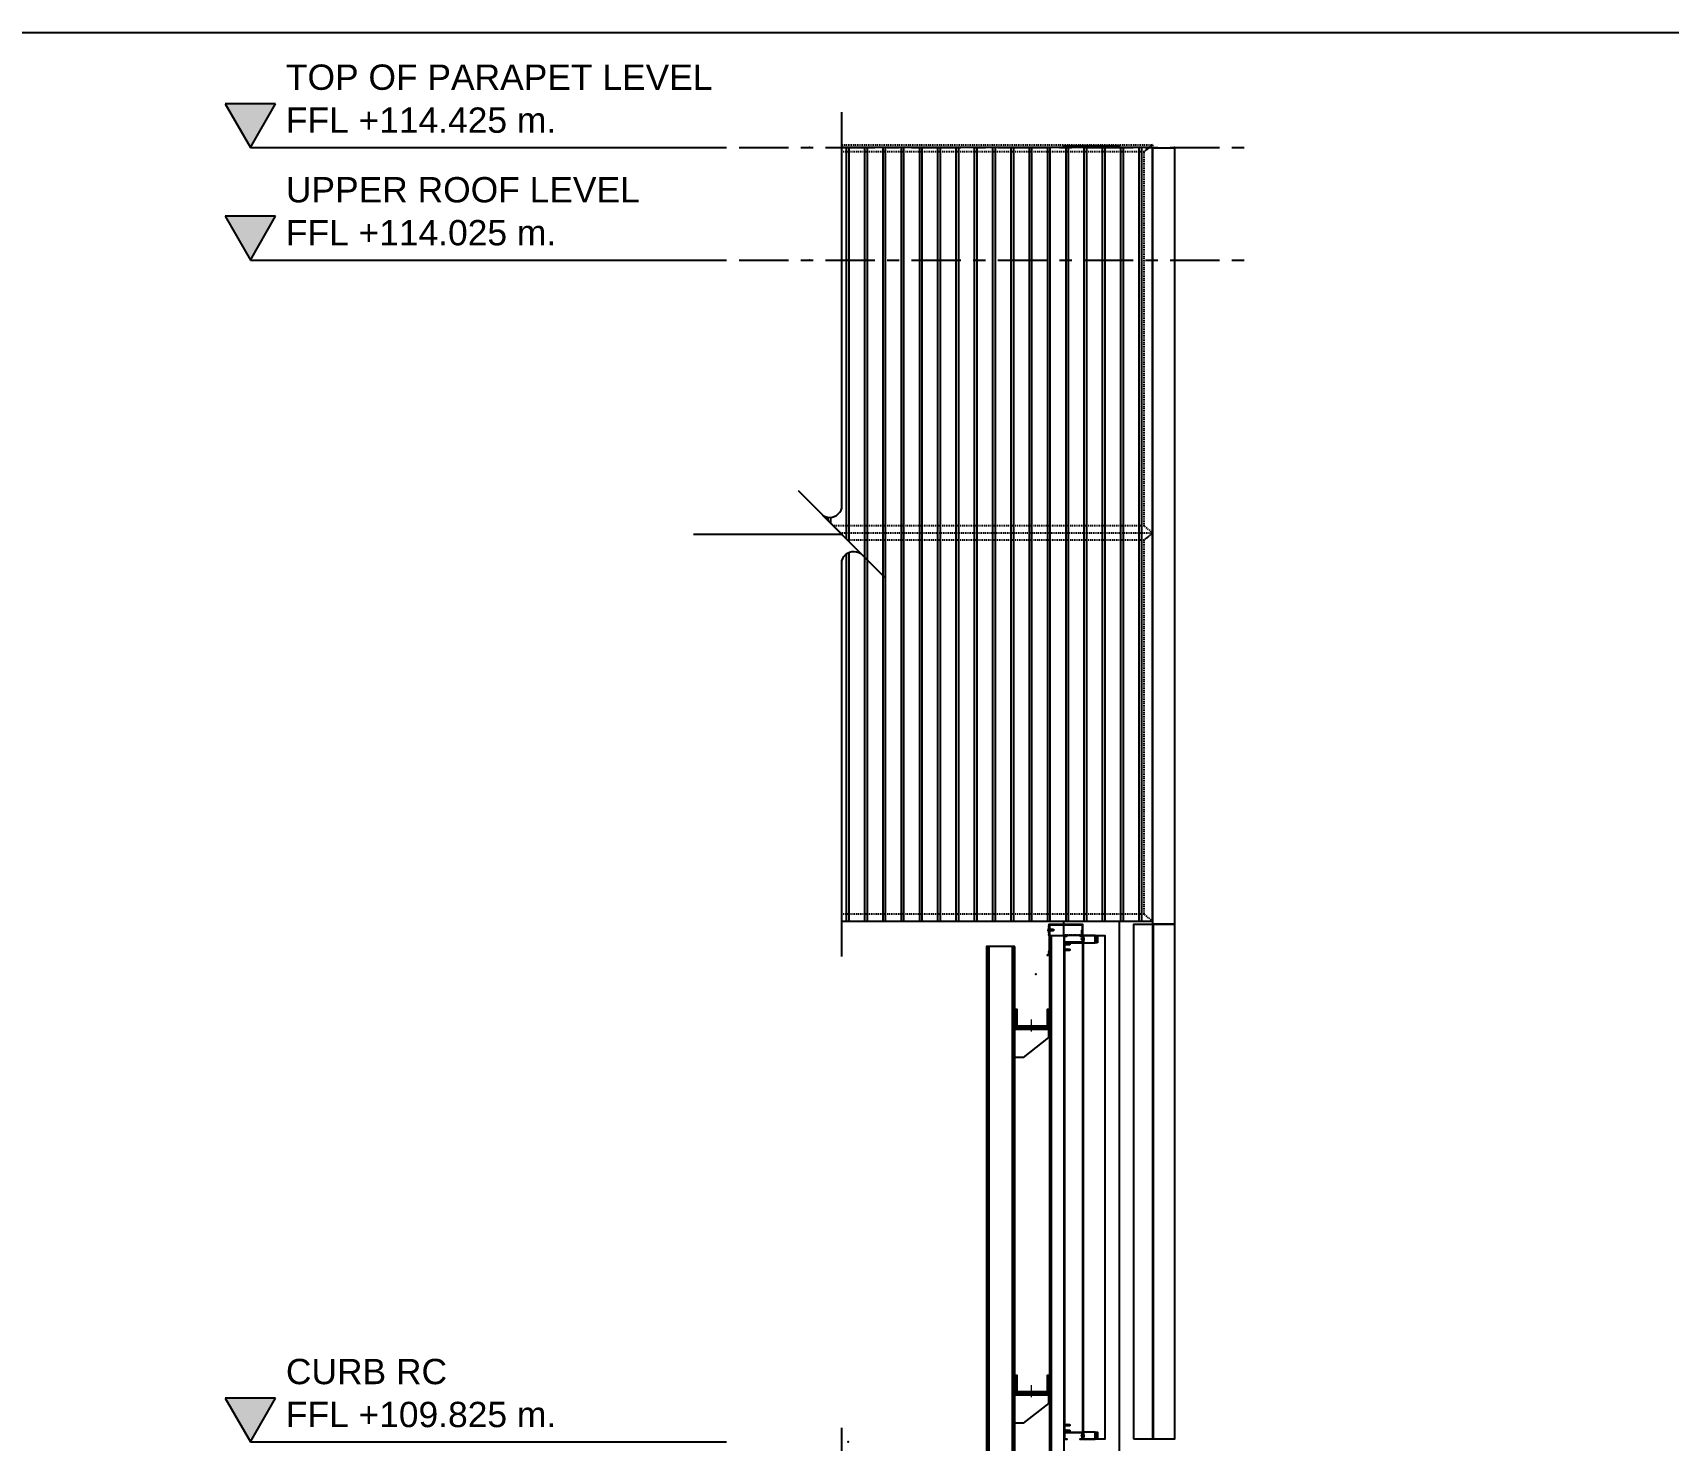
# Model space of a CAD drawing. Header units: millimetres. Extents: x -1379 to 1385823, y -4884429 to 548763.
# Drawn here: x 745863 to 751676, y -2335145 to -2330142 of the extents above; entities that cross this region are included whole.
import ezdxf
from ezdxf.xclip import XClip

# ---------------------------------------------------------------- set-up
doc = ezdxf.new("R2010")
doc.units = ezdxf.units.MM
doc.header["$XCLIPFRAME"] = 0
doc.set_wipeout_variables(frame=1)
for name, pattern in [('CENTER', [50.8, 31.75, -6.35, 6.35, -6.35]), ('TA_GL_000.70000', [1.925, 0.7, -0.175, 0.175, -0.175, 0.7]), ('TA_HL_001.00000', [6.5, 3.55, -2.95]), ('XKITLINE00', [0])]:
    doc.linetypes.add(name, pattern=pattern)
for name, color, linetype in [('000 - 0_SYM_DWG_BREAKER_DEF_SUB', 7, 'Continuous'), ('000 - 0_SYM_DWG_BREAKER_MAIN_COLOR_1', 7, 'Continuous'), ('000 - 0_SYM_DWG_BREAKER_WIPEOUT_', 7, 'Continuous'), ('000 - 0_SYM_DWG_GRIDLINE_MAIN_COLOR_251', 7, 'Continuous'), ('000 - 0_SYM_DWG_LEVEL_MAIN_COLOR_2', 7, 'Continuous'), ('000 - 0_SYM_DWG_LEVEL_TEXT', 7, 'Continuous'), ('000 - EXISTING_BUILDING_MAIN_COLOR_251', 7, 'Continuous'), ('000 - EXISTING_COLUMN_MAIN_COLOR_1', 7, 'Continuous'), ('000 - GRID', 7, 'CENTER'), ('000 - L I N E 0.1', 7, 'Continuous'), ('000 - STRUCTURE_STEEL_ACCESORIES_MAIN_COLOR_1', 7, 'Continuous'), ('000 - STRUCTURE_STEEL_FASTERN_MAIN_COLOR_2', 7, 'Continuous'), ('000 - STRUCTURE_STEEL_FRAMING_CUT_COLOR_4', 7, 'Continuous'), ('000 - STRUCTURE_STEEL_FRAMING_HATCH_', 7, 'Continuous'), ('000 - STRUCTURE_STEEL_FRAMING_MAIN_COLOR_1', 7, 'Continuous'), ('000 - STRUCTURE_STEEL_FRAMING_MAIN_COLOR_2', 7, 'Continuous'), ('000 - STRUCTURE_STEEL_FRAMING_SUB_COLOR_2', 7, 'Continuous'), ('000 - STRUCTURE_STEEL_FRAMING_WIPEOUT_', 7, 'Continuous'), ('010 - ASPG_ACCESSORIES_MAIN_COLOR_1', 7, 'Continuous'), ('010 - ASPG_ACCESSORIES_MAIN_COLOR_2', 7, 'Continuous'), ('010 - ASPG_ACCESSORIES_SUB_COLOR_3', 7, 'Continuous'), ('010 - ASPG_EXTR_MAIN_COLOR_2', 7, 'Continuous'), ('010 - ASPG_EXTR_MAIN_COLOR_251', 7, 'Continuous'), ('010 - ASPG_EXTR_WIPEOUT_', 7, 'Continuous'), ('010 - ASPG_FASTERN_MAIN_COLOR_1', 7, 'Continuous'), ('010 - ASPG_FASTERN_SUB_COLOR_2', 7, 'Continuous'), ('010 - ASPG_FASTERN_WIPEOUT_', 7, 'Continuous'), ('010 - ASPG_FLASHING_CUT_COLOR_3', 7, 'Continuous'), ('010 - ASPG_FLASHING_CUT_COLOR_4', 7, 'Continuous'), ('010 - ASPG_FLASHING_CUT_COLOR_5', 7, 'Continuous'), ('010 - ASPG_FLASHING_HATCH_', 7, 'Continuous'), ('010 - ASPG_FRAMING_CUT_COLOR_4', 7, 'Continuous'), ('010 - ASPG_FRAMING_HATCH_', 7, 'Continuous'), ('010 - ASPG_FRAMING_MAIN_COLOR_1', 7, 'Continuous'), ('010 - ASPG_FRAMING_SUB_COLOR_2', 7, 'Continuous'), ('010 - ASPG_FRAMING_SUB_COLOR_251', 7, 'Continuous'), ('010 - ASPG_FRAMING_WIPEOUT_', 7, 'Continuous'), ('Center Line', 7, 'CENTER'), ('HATCH', 7, 'Continuous')]:
    doc.layers.add(name, color=color, linetype=linetype)
doc.layers.add('000 - STRUCTURE_STEEL_FRAMING_DEF_SUB', color=7, linetype='Continuous', plot=False)
doc.layers.add('010 - ASPG_ACCESSORIES_DEF_SUB', color=7, linetype='Continuous', plot=False)
doc.layers.add('Part', color=7, linetype='Continuous', lineweight=0)
doc.layers.add('SCREW', color=7, linetype='Continuous', lineweight=5)
doc.styles.add('Arial_1', font='arial.ttf', dxfattribs={"height": 125})
doc.styles.add('Cetury Gothic', font='swissl.ttf')
doc.styles.add('TA', font='', dxfattribs={"height": 4.5})
doc.styles.get('TA').set_extended_font_data('Cordia New')
pattern_1 = [(45, (2715.48714, 3084.9077), (-0.265165043, 0.265165043), []), (45, (2715.6639, 3084.9077), (-0.265165043, 0.265165043), [])]

# ---------------------------------------------------------------- blocks, each defined once
blk = doc.blocks.new('C-1-IV01-AR-2553-01-B_20260707-194854_SEC_2553')
at = {"layer": '000 - EXISTING_BUILDING_MAIN_COLOR_251', "color": 7}
blk.add_line((16320, 111625), (16320, 111625), dxfattribs=at)
blk = doc.blocks.new('*U2492')
at = {"layer": '000 - EXISTING_COLUMN_MAIN_COLOR_1', "color": 7}
blk.add_lwpolyline([(-100, 0), (100, 0), (100, 4900), (-100, 4900)], close=True, dxfattribs=at)
blk = doc.blocks.new('*U2490')
at = {"color": 7}
blk.add_wipeout([(50, 0), (1397.3, 0), (1397.3, 2750), (50, 2750)], dxfattribs=at).dxf.layer = '010 - ASPG_EXTR_WIPEOUT_'
at = {"layer": '010 - ASPG_EXTR_MAIN_COLOR_251', "color": 7}
for points in [[(50, 0), (1397.3, 0), (1397.3, 2750), (50, 2750)], [(113.3, 0), (123.5, 0), (123.5, 2750), (113.3, 2750)], [(178.3, 0), (188.5, 0), (188.5, 2750), (178.3, 2750)], [(243.3, 0), (253.5, 0), (253.5, 2750), (243.3, 2750)], [(308.3, 0), (318.5, 0), (318.5, 2750), (308.3, 2750)], [(373.3, 0), (383.5, 0), (383.5, 2750), (373.3, 2750)], [(438.3, 0), (448.5, 0), (448.5, 2750), (438.3, 2750)], [(503.3, 0), (513.5, 0), (513.5, 2750), (503.3, 2750)], [(568.3, 0), (578.5, 0), (578.5, 2750), (568.3, 2750)], [(633.3, 0), (643.5, 0), (643.5, 2750), (633.3, 2750)], [(698.3, 0), (708.5, 0), (708.5, 2750), (698.3, 2750)], [(763.3, 0), (773.5, 0), (773.5, 2750), (763.3, 2750)], [(828.3, 0), (838.5, 0), (838.5, 2750), (828.3, 2750)], [(893.3, 0), (903.5, 0), (903.5, 2750), (893.3, 2750)], [(958.3, 0), (968.5, 0), (968.5, 2750), (958.3, 2750)], [(1023.3, 0), (1033.5, 0), (1033.5, 2750), (1023.3, 2750)], [(1088.3, 0), (1098.5, 0), (1098.5, 2750), (1088.3, 2750)], [(1153.3, 0), (1163.5, 0), (1163.5, 2750), (1153.3, 2750)], [(1218.3, 0), (1228.5, 0), (1228.5, 2750), (1218.3, 2750)], [(1283.3, 0), (1293.5, 0), (1293.5, 2750), (1283.3, 2750)], [(1348.3, 0), (1358.5, 0), (1358.5, 2750), (1348.3, 2750)]]:
    blk.add_lwpolyline(points, close=True, dxfattribs=at)
at = {"color": 7}
blk.add_wipeout([(-50, 0), (50, 0), (50, 2750), (-50, 2750)], dxfattribs=at).dxf.layer = '010 - ASPG_EXTR_WIPEOUT_'
at = {"layer": '010 - ASPG_FRAMING_MAIN_COLOR_1', "color": 7}
for points in [[(-50, 0), (50, 0), (50, 2750), (-50, 2750)], [(-50, 0), (-40, 0), (-40, 2750), (-50, 2750)], [(40, 0), (50, 0), (50, 2750), (40, 2750)]]:
    blk.add_lwpolyline(points, close=True, dxfattribs=at)
blk = doc.blocks.new('*U3387')
at = {"color": 7}
blk.add_wipeout([(-50, 40), (50, 40), (50, 2055), (-50, 2055)], dxfattribs=at)
at = {"layer": '000 - STRUCTURE_STEEL_ACCESORIES_MAIN_COLOR_1', "color": 7, "lineweight": 0}
blk.add_line((30, 90), (-30, 90), dxfattribs=at)
at = {"layer": '000 - STRUCTURE_STEEL_FRAMING_SUB_COLOR_2', "color": 7}
blk.add_lwpolyline([(-42, 2055), (42, 2055), (42, 40), (-42, 40)], close=True, dxfattribs=at)
at = {"color": 7}
blk.add_wipeout([(60, 20), (60, 30), (-60, 30), (-60, 20), (-80, 0), (80, 0)], dxfattribs=at)
at = {"layer": '000 - STRUCTURE_STEEL_ACCESORIES_MAIN_COLOR_1', "color": 7, "lineweight": 0}
for p, q in [((-30, 90), (-30, 30)), ((30, 30), (30, 90)), ((30, 35), (-30, 35))]:
    blk.add_line(p, q, dxfattribs=at)
blk.add_lwpolyline([(-15.2, 71.5), (-12.5, 72), (12.5, 72), (15.2, 71.5), (17.4, 69.9), (19, 67.7), (19.5, 65), (19, 62.3), (17.4, 60.1), (15.2, 58.5), (12.5, 58), (-12.5, 58), (-15.2, 58.5), (-17.4, 60.1), (-19, 62.3), (-19.5, 65), (-19, 67.7), (-17.4, 69.9), (-15.2, 71.5)], close=True, dxfattribs=at)
at = {"layer": '000 - STRUCTURE_STEEL_FASTERN_MAIN_COLOR_2', "color": 7}
blk.add_line((-60, 20), (60, 20), dxfattribs=at)
at = {"layer": '000 - STRUCTURE_STEEL_FASTERN_MAIN_COLOR_2', "color": 7, "lineweight": 0}
blk.add_lwpolyline([(60, 20), (60, 30), (-60, 30), (-60, 20), (-80, 0), (80, 0)], close=True, dxfattribs=at)
at = {"layer": '000 - STRUCTURE_STEEL_FRAMING_MAIN_COLOR_1', "color": 7}
for points in [[(-50, 2055), (-42, 2055), (-42, 40), (-50, 40)], [(42, 2055), (50, 2055), (50, 40), (42, 40)]]:
    blk.add_lwpolyline(points, close=True, dxfattribs=at)
blk = doc.blocks.new('A$C09BF45C0')
at = {"layer": '010 - ASPG_ACCESSORIES_SUB_COLOR_3', "color": 7}
for p, q in [((0, 0.019), (0, 0.0195)), ((0.009, 0.0195), (0, 0.0195)), ((0.009, 0.019), (0, 0.019)), ((0.002, 0.019), (0.0025, 0.0172)), ((0.002, 0.0164), (0.007, 0.0175)), ((0.002, 0.0144), (0.007, 0.0155)), ((0.002, 0.0124), (0.007, 0.0135)), ((0.002, 0.0104), (0.007, 0.0115)), ((0.002, 0.0084), (0.0043, 0.0089)), ((0.002, 0.0064), (0.0033, 0.0067)), ((0.002, 0.0044), (0.0027, 0.0046)), ((0.0025, 0.0169), (0.0025, 0.0172)), ((0.0025, 0.0149), (0.0025, 0.0161)), ((0.0025, 0.0129), (0.0025, 0.0141)), ((0.0025, 0.0109), (0.0025, 0.0121)), ((0.0025, 0.0089), (0.0025, 0.0101)), ((0.0025, 0.0069), (0.0025, 0.0081)), ((0.0025, 0.0049), (0.0025, 0.0061)), ((0.0025, 0.0024), (0.0025, 0.0041)), ((0.0025, 0.0024), (0.0045, 0)), ((0.0039, 0.0207), (0.0039, 0.02)), ((0.0039, 0.02), (0.0051, 0.02)), ((0.0045, 0), (0.0065, 0.0081)), ((0.0045, 0), (0.0065, 0.0024)), ((0.0051, 0.02), (0.0051, 0.0207)), ((0.0057, 0.0092), (0.007, 0.0095)), ((0.0065, 0.0081), (0.0057, 0.0015)), ((0.0064, 0.0074), (0.007, 0.0075)), ((0.0065, 0.0158), (0.0065, 0.017)), ((0.0065, 0.0138), (0.0065, 0.015)), ((0.0065, 0.0118), (0.0065, 0.013)), ((0.0065, 0.0098), (0.0065, 0.011)), ((0.0065, 0.0078), (0.0065, 0.009)), ((0.0065, 0.0024), (0.0065, 0.007)), ((0.0065, 0.0058), (0.0065, 0.007)), ((0.0065, 0.0038), (0.0065, 0.005)), ((0.0066, 0.0177), (0.007, 0.019)), ((0.009, 0.019), (0.009, 0.0195))]:
    blk.add_line(p, q, dxfattribs=at)
for points in [[(0.0025, 0.0169), (0.0065, 0.0178, 0.222712), (0.007, 0.0175, -0.168799), (0.0065, 0.017), (0.0025, 0.0161, -0.16927), (0.002, 0.0164, 0.183704)], [(0.0025, 0.0149), (0.0065, 0.0158, 0.222712), (0.007, 0.0155, -0.168799), (0.0065, 0.015), (0.0025, 0.0141, -0.16927), (0.002, 0.0144, 0.183704)], [(0.0025, 0.0129), (0.0065, 0.0138, 0.222712), (0.007, 0.0135, -0.168799), (0.0065, 0.013), (0.0025, 0.0121, -0.16927), (0.002, 0.0124, 0.183704)], [(0.0025, 0.0109), (0.0065, 0.0118, 0.222712), (0.007, 0.0115, -0.168799), (0.0065, 0.011), (0.0025, 0.0101, -0.16927), (0.002, 0.0104, 0.183704)]]:
    blk.add_lwpolyline(points, format="xyb", close=True, dxfattribs=at)
for points in [[(0.0041, 0.0085), (0.0025, 0.0081, -0.16927), (0.002, 0.0084, 0.183704), (0.0025, 0.0089), (0.0065, 0.0098, 0.222712), (0.007, 0.0095, -0.168799), (0.0065, 0.009), (0.0061, 0.009)], [(0.0032, 0.0063), (0.0025, 0.0061, -0.16927), (0.002, 0.0064, 0.183704), (0.0025, 0.0069), (0.0035, 0.0071)], [(0.0027, 0.0042), (0.0025, 0.0041, -0.16927), (0.002, 0.0044, 0.183704), (0.0025, 0.0049)], [(0.0065, 0.0077), (0.0065, 0.0078, 0.222712), (0.007, 0.0075, -0.168799), (0.0065, 0.007), (0.0064, 0.007)]]:
    blk.add_lwpolyline(points, format="xyb", dxfattribs=at)
blk.add_lwpolyline([(0.0025, 0.0049), (0.0028, 0.0049)], dxfattribs=at)
for centre, radius, start, end in [((0.0045, 0.0117), 0.00904, 60.13717, 119.86283), ((0.0176, 0.0018), 0.0151, 151.14129, 177.54213), ((0.0052, 0.008), 0.00131, 2.4501, 128.82845)]:
    blk.add_arc(centre, radius, start, end, dxfattribs=at)
at = {"layer": '010 - ASPG_ACCESSORIES_SUB_COLOR_3', "color": 7, "insert": (0.005, 0.0067), "char_height": 0.001, "width": 0.059684, "attachment_point": 2, "style": 'Cetury Gothic'}
blk.add_mtext('\\A1;{\\H0.7x;\\S3/4;\\H1.429x;" }', dxfattribs=at)
blk = doc.blocks.new('000 - SELF_DRILLING_NO8.')
at = {"layer": '000 - L I N E 0.1', "color": 7, "xscale": 1000, "yscale": 1000, "zscale": 1000, "rotation": 90}
blk.add_blockref('A$C09BF45C0', (19, -4.5), dxfattribs=at)
blk = doc.blocks.new('*U2554')
at = {"layer": '010 - ASPG_FLASHING_HATCH_'}
h = blk.add_hatch(dxfattribs=at)
h.set_pattern_fill('ANSI32', scale=0.03)
h.set_pattern_definition([(45, (-2e-10, -9e-11), (-1.01028, 1.01028), []), (45, (0.6735, -9e-11), (-1.01028, 1.01028), [])])
h.paths.add_polyline_path([(54, 0), (52, 0), (52, 38), (-65.3, 38), (-65.3, 0), (-67.3, 0), (-67.3, 40), (54, 40)])
h = blk.add_hatch(dxfattribs=at)
h.set_pattern_fill('ANSI32', scale=0.03)
h.set_pattern_definition([(45, (0, 0), (-1.01028, 1.01028), []), (45, (0.6735, 0), (-1.01028, 1.01028), [])])
edge = h.paths.add_edge_path()
edge.add_line((-65.3, 20), (-65.3, 2))
edge.add_arc((-63.3, 2), 2, 180, 270)
edge.add_line((-63.3, 0), (0, 0))
edge.add_line((0, 0), (0, -10))
edge.add_line((0, -10), (2, -10))
edge.add_line((2, -10), (2, 0))
edge.add_arc((0, 0), 2, 0, 90)
edge.add_line((0, 2), (-63.3, 2))
edge.add_line((-63.3, 2), (-63.3, 20))
edge.add_line((-63.3, 20), (-65.3, 20))
h = blk.add_hatch(dxfattribs=at)
h.set_pattern_fill('ANSI32', scale=0.03)
h.set_pattern_definition([(45, (-2e-10, -50), (-5.0514, 5.0514), []), (45, (3.3676, -50), (-5.0514, 5.0514), [])])
h.paths.add_polyline_path([(57.7, -70.5), (50, -62.8), (50, 38), (52, 38), (52, -62), (59.1, -69.1)])
at = {"color": 7}
blk.add_point((100, -137), dxfattribs=at)
at = {"layer": '010 - ASPG_FLASHING_CUT_COLOR_3', "color": 7}
blk.add_lwpolyline([(54, 0), (52, 0), (52, 38), (-65.3, 38), (-65.3, 0), (-67.3, 0), (-67.3, 40), (54, 40)], close=True, dxfattribs=at)
at = {"layer": '010 - ASPG_FLASHING_CUT_COLOR_4', "color": 7}
blk.add_lwpolyline([(-65.3, 20), (-65.3, 2, 0.414214), (-63.3, 0), (0, 0), (0, -10), (2, -10), (2, 0, 0.414214), (0, 2), (-63.3, 2), (-63.3, 20)], format="xyb", close=True, dxfattribs=at)
at = {"layer": '010 - ASPG_FLASHING_CUT_COLOR_5', "color": 7}
blk.add_lwpolyline([(57.7, -70.5), (50, -62.8), (50, 38), (52, 38), (52, -62), (59.1, -69.1)], close=True, dxfattribs=at)
at = {"color": 7, "rotation": 180}
for p in [(54, 20), (52, -57.1)]:
    blk.add_blockref('000 - SELF_DRILLING_NO8.', p, dxfattribs=at)
blk = doc.blocks.new('*A2482')
at = {"layer": 'Part', "color": 7, "linetype": 'XKITLINE00', "lineweight": 0}
for p, q in [((560.731873, 232.946249), (560.571873, 232.946249)), ((560.571873, 232.946249), (560.571873, 231.646249)), ((560.731873, 231.766249), (560.731873, 232.946249)), ((563.071873, 232.946249), (562.911873, 232.946249)), ((562.911873, 232.946249), (562.911873, 231.766249)), ((563.071873, 231.646249), (563.071873, 232.946249)), ((560.571873, 231.646249), (563.071873, 231.646249)), ((562.911873, 231.766249), (560.731873, 231.766249))]:
    blk.add_line(p, q, dxfattribs=at)
blk = doc.blocks.new('*A2483')
at = {"layer": 'Part', "color": 7, "linetype": 'XKITLINE00', "lineweight": 0}
for p, q in [((560.671873, 231.526249), (560.671873, 231.646249)), ((563.071873, 231.526249), (560.671873, 231.526249)), ((563.071873, 231.646249), (563.071873, 231.526249))]:
    blk.add_line(p, q, dxfattribs=at)
blk = doc.blocks.new('*U2484')
at = {"color": 7}
blk.add_wipeout([(-120, 100), (-120, 106), (-125, 106), (-125, 171), (-117, 171), (-117, 112), (-8, 112), (-8, 171), (0, 171), (0, 106), (0, 100), (0, 0), (-30, 0), (-120, 70)], dxfattribs=at)
at = {"layer": '000 - STRUCTURE_STEEL_FRAMING_HATCH_'}
h = blk.add_hatch(dxfattribs=at)
h.set_pattern_fill('ANSI32', scale=0.5)
h.paths.add_polyline_path([(-125, 171), (-125, 106), (0, 106), (0, 171), (-8, 171), (-8, 112), (-117, 112), (-117, 171)])
h = blk.add_hatch(dxfattribs=at)
h.set_pattern_fill('ANSI32', style=0)
h.set_pattern_definition(pattern_1)
h.paths.add_polyline_path([(-38, 106), (-38, 100), (-82, 100), (-82, 106)], flags=17)
h = blk.add_hatch(dxfattribs=at)
h.set_pattern_fill('ANSI32', style=0)
h.set_pattern_definition(pattern_1)
h.paths.add_polyline_path([(-53, 112), (-53, 106), (-67, 106), (-67, 112)], flags=17)
at = {"layer": '000 - STRUCTURE_STEEL_FRAMING_CUT_COLOR_4', "color": 7}
blk.add_lwpolyline([(-125, 171), (-125, 106), (0, 106), (0, 171), (-8, 171), (-8, 112), (-117, 112), (-117, 171), (-125, 171)], dxfattribs=at)
at = {"layer": '000 - STRUCTURE_STEEL_FRAMING_DEF_SUB', "color": 7, "linetype": 'XKITLINE00', "lineweight": 0}
blk.add_line((-60, 92.1), (-60, 135), dxfattribs=at)
blk.add_line((-60, 92.1), (-60, 135), dxfattribs=at)
at = {"layer": '000 - STRUCTURE_STEEL_FRAMING_HATCH_', "color": 7, "linetype": 'XKITLINE00', "lineweight": 0}
for p, q in [((-82, 100), (-82, 106)), ((-82, 100), (-82, 106)), ((-67, 106), (-67, 112)), ((-67, 106), (-67, 112)), ((-53, 106), (-53, 112)), ((-53, 106), (-53, 112)), ((-38, 100), (-38, 106)), ((-38, 100), (-38, 106))]:
    blk.add_line(p, q, dxfattribs=at)
at = {"layer": '000 - STRUCTURE_STEEL_FRAMING_MAIN_COLOR_2', "color": 7}
blk.add_lwpolyline([(-120, 106), (0, 106), (0, 100), (-120, 100)], close=True, dxfattribs=at)
blk.add_lwpolyline([(-120, 100), (-120, 70), (-30, 0), (0, 0), (0, 100), (-120, 100)], dxfattribs=at)
at = {"color": 7, "lineweight": 0, "xscale": 50, "yscale": 50, "zscale": 50}
blk.add_blockref('*A2482', (-28153.6, -11476.3), dxfattribs=at)
at = {"layer": '000 - STRUCTURE_STEEL_FRAMING_MAIN_COLOR_2', "color": 7, "xscale": 50, "yscale": 50, "zscale": 50}
blk.add_blockref('*A2483', (-28153.6, -11476.3), dxfattribs=at)
blk = doc.blocks.new('*U3393')
at = {"color": 7}
blk.add_wipeout([(-50, 40), (50, 40), (50, 2055), (-50, 2055)], dxfattribs=at)
blk.add_wipeout([(-225, 157.5), (-175, 157.5), (-175, 2094), (-225, 2094)], dxfattribs=at).dxf.layer = '000 - STRUCTURE_STEEL_FRAMING_WIPEOUT_'
at = {"layer": '000 - STRUCTURE_STEEL_FRAMING_MAIN_COLOR_1', "color": 7}
blk.add_lwpolyline([(42, 2055), (50, 2055), (50, 40), (42, 40)], close=True, dxfattribs=at)
at = {"layer": '000 - STRUCTURE_STEEL_FRAMING_SUB_COLOR_2', "color": 7}
blk.add_lwpolyline([(-42, 2055), (42, 2055), (42, 40), (-42, 40)], close=True, dxfattribs=at)
at = {"color": 7}
blk.add_blockref('*U2484', (-50, 361.5), dxfattribs=at)
blk.add_blockref('*U2484', (-50, 361.5), dxfattribs=at)
at = {"layer": '000 - STRUCTURE_STEEL_FRAMING_MAIN_COLOR_1', "color": 7}
for points in [[(-225, 157.5), (-180, 157.5), (-180, 2094), (-225, 2094)], [(-180, 157.5), (-175, 157.5), (-175, 2094), (-180, 2094)]]:
    blk.add_lwpolyline(points, close=True, dxfattribs=at)
at = {"color": 7}
blk.add_blockref('*U2484', (-50, 1661.5), dxfattribs=at)
blk.add_blockref('*U2484', (-50, 1661.5), dxfattribs=at)
at = {"layer": '000 - STRUCTURE_STEEL_FRAMING_MAIN_COLOR_1', "color": 7}
blk.add_lwpolyline([(-50, 2055), (-42, 2055), (-42, 40), (-50, 40)], close=True, dxfattribs=at)
blk = doc.blocks.new('000_ASPG_TYP_FILES_20260218-010703_FRAME_EXTR_HONLIZONTAL')
at = {"layer": '010 - ASPG_FRAMING_HATCH_'}
h = blk.add_hatch(dxfattribs=at)
h.set_pattern_fill('ANSI32', scale=0.1)
edge = h.paths.add_edge_path()
edge.add_line((74.7, 2), (25, 2))
edge.add_line((25, 2), (25, 67))
edge.add_arc((24.7, 67), 0.3, 0, 90)
edge.add_line((24.7, 67.3), (0.3, 67.3))
edge.add_arc((0.3, 67), 0.3, 90, 180)
edge.add_line((0, 67), (0, 57.6))
edge.add_arc((0.3, 57.6), 0.3, 180, 270)
edge.add_line((0.3, 57.3), (1.7, 57.3))
edge.add_arc((1.7, 57.6), 0.3, 270, 360)
edge.add_line((2, 57.6), (2, 65))
edge.add_arc((2.3, 65), 0.3, 90, 180, ccw=False)
edge.add_line((2.3, 65.3), (22.7, 65.3))
edge.add_arc((22.7, 65), 0.3, 0, 90, ccw=False)
edge.add_line((23, 65), (23, 49))
edge.add_line((23, 49), (23.5, 48.5))
edge.add_line((23.5, 48.5), (23, 48))
edge.add_line((23, 48), (23, 22.3))
edge.add_line((23, 22.3), (23.5, 21.8))
edge.add_line((23.5, 21.8), (23, 21.3))
edge.add_line((23, 21.3), (23, 2.3))
edge.add_arc((22.7, 2.3), 0.3, -90, 0, ccw=False)
edge.add_line((22.7, 2), (2.3, 2))
edge.add_arc((2.3, 2.3), 0.3, 180, 270, ccw=False)
edge.add_line((2, 2.3), (2, 9.7))
edge.add_arc((1.7, 9.7), 0.3, 0, 90)
edge.add_line((1.7, 10), (0.3, 10))
edge.add_arc((0.3, 9.7), 0.3, 90, 180)
edge.add_line((0, 9.7), (0, 0.3))
edge.add_arc((0.3, 0.3), 0.3, 180, 270)
edge.add_line((0.3, 0), (74.7, 0))
at = {"layer": '010 - ASPG_ACCESSORIES_DEF_SUB', "color": 7}
for p in [(0, 67.3), (25, 67.3), (25, 67.3), (0, 57.3), (0, 10), (0, 10), (0, 0), (75, 2), (75, 0)]:
    blk.add_point(p, dxfattribs=at)
at = {"layer": '010 - ASPG_FRAMING_CUT_COLOR_4', "color": 7}
blk.add_line((75, 0.3), (75, 1.7), dxfattribs=at)
blk.add_lwpolyline([(74.7, 2), (25, 2), (25, 67, 0.414214), (24.7, 67.3), (0.3, 67.3, 0.414214), (0, 67), (0, 57.6, 0.414214), (0.3, 57.3), (1.7, 57.3, 0.414214), (2, 57.6), (2, 65, -0.414214), (2.3, 65.3), (22.7, 65.3, -0.414214), (23, 65), (23, 49), (23.5, 48.5), (23, 48), (23, 22.3), (23.5, 21.8), (23, 21.3), (23, 2.3, -0.414214), (22.7, 2), (2.3, 2, -0.414214), (2, 2.3), (2, 9.7, 0.414214), (1.7, 10), (0.3, 10, 0.414214), (0, 9.7), (0, 0.3, 0.414214), (0.3, 0), (74.7, 0)], format="xyb", dxfattribs=at)
for centre, start, end in [((2.3, 65), 90, 180), ((0.3, 57.6), 180, 270), ((0.3, 9.7), 90, 180), ((0.3, 0.3), 180, 270), ((1.7, 57.6), 270, 0), ((1.7, 9.7), 0, 90), ((2.3, 2.3), 180, 270), ((22.7, 2.3), 270, 0), ((74.7, 1.7), 0, 90), ((74.7, 0.3), 270, 0)]:
    blk.add_arc(centre, 0.3, start, end, dxfattribs=at)
blk = doc.blocks.new('PZG35-9D5')
at = {"layer": 'Center Line', "color": 7}
blk.add_line((0, 3.7), (0, -10.5), dxfattribs=at)
at = {"layer": 'SCREW', "color": 7}
for p, q in [((-1.4, 0), (-1.4, -1.1)), ((1.4, 0), (1.4, -0.6)), ((-1.9, -1.4), (1.9, -0.9)), ((-1.9, -1.4), (-1.4, -1.1)), ((-1.9, -1.4), (-1.4, -1.7)), ((-1.9, -2.7), (1.9, -2.2)), ((-1.9, -2.7), (-1.4, -2.4)), ((-1.9, -2.7), (-1.4, -3)), ((-1.9, -4), (-1.4, -3.7)), ((-1.9, -4), (-1, -3.9)), ((-1.9, -4), (-1.4, -4.3)), ((-1.4, -1.1), (1.4, -0.6)), ((-1.4, -1.7), (1.4, -1.2)), ((-1.4, -1.7), (-1.4, -2.4)), ((-1.4, -2.4), (1.4, -1.9)), ((-1.4, -3), (1.4, -2.5)), ((-1.4, -3), (-1.4, -3.7)), ((-1.4, -3.7), (-0.8, -3.6)), ((-1.4, -4.3), (-1.4, -8.1)), ((-1.4, -4.3), (-1.2, -4.3)), ((0, -9.5), (-1.4, -8.1)), ((0, -9.5), (1.4, -8.1)), ((0.6, -3.3), (1.4, -3.2)), ((0.7, -3.7), (1.9, -3.5)), ((0.7, -3.9), (1.4, -3.8)), ((0.7, -4.6), (1.4, -4.5)), ((0.7, -5), (1.9, -4.8)), ((0.7, -5.2), (1.4, -5.1)), ((1.9, -0.9), (1.4, -0.6)), ((1.9, -0.9), (1.4, -1.2)), ((1.4, -1.2), (1.4, -1.9)), ((1.9, -2.2), (1.4, -1.9)), ((1.9, -2.2), (1.4, -2.5)), ((1.4, -2.5), (1.4, -3.2)), ((1.9, -3.5), (1.4, -3.2)), ((1.9, -3.5), (1.4, -3.8)), ((1.4, -3.8), (1.4, -4.5)), ((1.9, -4.8), (1.4, -4.5)), ((1.9, -4.8), (1.4, -5.1)), ((1.4, -5.1), (1.4, -8.1))]:
    blk.add_line(p, q, dxfattribs=at)
blk.add_lwpolyline([(0, -9.5), (0.7, -5.2), (0.7, -3.6, 0.417657), (0.4, -3.3, 0.108102), (-0.8, -3.6), (-1.4, -4.7)], format="xyb", dxfattribs=at)
blk = doc.blocks.new('*U3139')
at = {"layer": 'SCREW', "color": 7}
blk.add_lwpolyline([(3, 1.8, 0.09906), (0.8, 2.5), (0.8, 2.3), (-0.8, 2.3), (-0.8, 2.5, 0.09906), (-3, 1.8, 0.266588), (-3.5, 1), (-3.5, 0.2, 0.414214), (-3.3, 0), (3.3, 0, 0.414214), (3.5, 0.2), (3.5, 1, 0.266588)], format="xyb", close=True, dxfattribs=at)
blk.add_blockref('PZG35-9D5', (0, 0), dxfattribs=at)
blk = doc.blocks.new('000_ASPG_TYP_FILES_BK_FOR_ASPG_LOUVERS_SIDE_VIEW')
at = {"color": 7}
blk.add_point((0, 0), dxfattribs=at)
at = {"layer": '010 - ASPG_ACCESSORIES_MAIN_COLOR_1', "color": 7}
blk.add_line((2.8, -12.5), (2.8, 12.5), dxfattribs=at)
for points in [[(43.2, -12.5), (0.8, -12.5), (0.8, 12.5), (43.2, 12.5)], [(52.5, 12.5), (43.2, 12.5), (43.2, -12.5), (52.5, -12.5)]]:
    blk.add_lwpolyline(points, close=True, dxfattribs=at)
at = {"layer": '010 - ASPG_ACCESSORIES_SUB_COLOR_3', "color": 7}
for p, q in [((43.5, -12.5), (43.5, 12.5)), ((43.8, -12.5), (43.8, 12.5)), ((44.3, -12.5), (44.3, 12.5)), ((45, -12.5), (45, 12.5)), ((45.8, -12.5), (45.8, 12.5)), ((46.7, -12.5), (46.7, 12.5)), ((47.6, -12.5), (47.6, 12.5)), ((48.6, -12.5), (48.6, 12.5)), ((50.6, -12.5), (50.6, 12.5)), ((51.4, -12.5), (51.4, 12.5)), ((52.1, -12.5), (52.1, 12.5)), ((52.5, -12.5), (52.5, 12.5))]:
    blk.add_line(p, q, dxfattribs=at)
at = {"layer": 'SCREW', "color": 7, "rotation": 270}
blk.add_blockref('*U3139', (2.8, 0), dxfattribs=at)
blk = doc.blocks.new('A$C57452C2B')
at = {"layer": '010 - ASPG_FASTERN_MAIN_COLOR_1', "color": 7}
for p, q in [((0.003, 0.0005), (0.003, 0.004)), ((0.01, 0), (0.004, 0)), ((0.007, 0.031), (0.0045, 0.021)), ((0.005, 0.0005), (0.005, 0.004)), ((0.009, 0.0005), (0.009, 0.004)), ((0.011, 0.0005), (0.011, 0.004))]:
    blk.add_line(p, q, dxfattribs=at)
for points in [[(0.014, 0.005), (0.014, 0.006), (0, 0.006), (0, 0.005), (0.003, 0.004), (0.011, 0.004)], [(0.0045, 0.021), (0.0045, 0.028), (0.007, 0.031), (0.0095, 0.028), (0.0095, 0.021)]]:
    blk.add_lwpolyline(points, close=True, dxfattribs=at)
for centre, radius, start, end in [((0.004, 0.0013), 0.00125, 216.8699, 323.1301), ((0.007, 0.0043), 0.00425, 241.92751, 298.07249), ((0.01, 0.0013), 0.00125, 216.8699, 323.1301)]:
    blk.add_arc(centre, radius, start, end, dxfattribs=at)
at = {"layer": '010 - ASPG_FASTERN_SUB_COLOR_2', "color": 7}
for p in [(0.0095, 0.021), (0.0045, 0.021)]:
    blk.add_line(p, (0.0045, 0.0197), dxfattribs=at)
for points in [[(0.0045, 0.0167, 0.666667), (0.0045, 0.0182), (0.0095, 0.0195, 0.666667), (0.0095, 0.018)], [(0.0045, 0.0152, 0.666667), (0.0045, 0.0167), (0.0095, 0.018, 0.666667), (0.0095, 0.0165)], [(0.0045, 0.0137, 0.666667), (0.0045, 0.0152), (0.0095, 0.0165, 0.666667), (0.0095, 0.015)], [(0.0045, 0.0122, 0.666667), (0.0045, 0.0137), (0.0095, 0.015, 0.666667), (0.0095, 0.0135)], [(0.0045, 0.0107, 0.666667), (0.0045, 0.0122), (0.0095, 0.0135, 0.666667), (0.0095, 0.012)], [(0.0045, 0.0092, 0.666667), (0.0045, 0.0107), (0.0095, 0.012, 0.666667), (0.0095, 0.0105)], [(0.0045, 0.0077, 0.666667), (0.0045, 0.0092), (0.0095, 0.0105, 0.666667), (0.0095, 0.009)], [(0.0045, 0.0062, 0.666667), (0.0045, 0.0077), (0.0095, 0.009, 0.666667), (0.0095, 0.0075)], [(0.0047, 0.006, 0.091189), (0.0045, 0.0062), (0.0095, 0.0075, 0.666667), (0.0095, 0.006)]]:
    blk.add_lwpolyline(points, format="xyb", dxfattribs=at)
for centre, start, end in [((0.0042, 0.0189), 292.61986, 67.38014), ((0.0098, 0.0203), 112.61986, 247.38014)]:
    blk.add_arc(centre, 0.000812, start, end, dxfattribs=at)
blk = doc.blocks.new('A$C6d2a724f')
at = {"color": 7}
blk.add_wipeout([(-3.7, 6.3), (3.7, 6.3), (7.3, 0), (3.7, -6.3), (-3.7, -6.3), (-7.3, 0)], dxfattribs=at).dxf.layer = '010 - ASPG_FASTERN_MAIN_COLOR_1'
at = {"layer": '010 - ASPG_FASTERN_MAIN_COLOR_1', "color": 7}
blk.add_lwpolyline([(-3.7, 6.3), (3.7, 6.3), (7.3, 0), (3.7, -6.3), (-3.7, -6.3), (-7.3, 0)], close=True, dxfattribs=at)
at = {"layer": '010 - ASPG_FASTERN_SUB_COLOR_2', "color": 7}
for radius in [6.33, 3.96]:
    blk.add_circle((0, 0), radius, dxfattribs=at)
blk = doc.blocks.new('A$Cb3d6a647')
at = {"color": 7}
blk.add_wipeout([(0, -50), (0, -50), (0, 0), (40, 0), (40, -40), (33.7, -40), (28.7, -35), (28.7, -25), (27.4, -21.8), (24.2, -20.5), (21, -21.8), (19.7, -25), (19.7, -50)], dxfattribs=at).dxf.layer = '010 - ASPG_FASTERN_WIPEOUT_'
at = {"layer": 'HATCH'}
h = blk.add_hatch(dxfattribs=at)
h.set_pattern_fill('DOTS', scale=0.5)
h.paths.add_polyline_path([(3, 0), (3, -8), (4, -8), (5, -11), (8.5, -11, -0.236068), (9, -12), (9, -19), (5, -19), (4, -22), (3, -22), (3, -28), (4, -28), (5, -31), (8.5, -31, -0.236068), (9, -32), (9, -39), (5, -39), (4, -42), (3, -42), (3, -50), (19.7, -50), (19.7, -25, -1), (28.7, -25), (28.7, -35), (33.7, -40), (40, -40), (40, 0)])
at = {"color": 7}
blk.add_point((40, -50), dxfattribs=at)
at = {"layer": '010 - ASPG_ACCESSORIES_MAIN_COLOR_1', "color": 7}
blk.add_lwpolyline([(0, 0), (3, 0), (3, -50), (0, -50)], close=True, dxfattribs=at)
at = {"layer": '010 - ASPG_ACCESSORIES_MAIN_COLOR_2', "color": 7}
blk.add_lwpolyline([(0, 0), (40, 0), (40, -40), (33.7, -40), (28.7, -35), (28.7, -25, 1), (19.7, -25), (19.7, -50), (0, -50)], format="xyb", close=True, dxfattribs=at)
at = {"color": 7, "extrusion": (0, 0, -1), "xscale": 1000, "yscale": 1000, "zscale": -1000, "rotation": 270}
for p in [(-9, -8), (-9, -28)]:
    blk.add_blockref('A$C57452C2B', p, dxfattribs=at)
at = {"color": 7}
blk.add_blockref('A$C6d2a724f', (24.2, -25), dxfattribs=at)
blk = doc.blocks.new('*U2487')
at = {"color": 7}
blk.add_wipeout([(1765, 2), (25, 2), (25, 67.3), (1765, 67.3)], dxfattribs=at).dxf.layer = '010 - ASPG_FRAMING_WIPEOUT_'
blk.add_blockref('000_ASPG_TYP_FILES_20260218-010703_FRAME_EXTR_HONLIZONTAL', (0, 0), dxfattribs=at)
at = {"color": 7, "xscale": -1}
blk.add_blockref('000_ASPG_TYP_FILES_20260218-010703_FRAME_EXTR_HONLIZONTAL', (1790, 0), dxfattribs=at)
at = {"color": 7}
blk.add_wipeout([(1790, 67.8), (1790, 144.8), (0, 144.8), (0, 67.8)], dxfattribs=at).dxf.layer = '010 - ASPG_EXTR_WIPEOUT_'
blk.add_point((25, 67.3), dxfattribs=at)
at = {"layer": '010 - ASPG_EXTR_MAIN_COLOR_2', "color": 7}
blk.add_lwpolyline([(1790, 69.8), (1790, 144.8), (0, 144.8), (0, 69.8)], close=True, dxfattribs=at)
at = {"layer": '010 - ASPG_FRAMING_SUB_COLOR_2', "color": 7}
blk.add_lwpolyline([(1765, 2), (25, 2), (25, 67.3), (1765, 67.3)], close=True, dxfattribs=at)
at = {"color": 7, "rotation": 90}
for p in [(12.5, 67.3), (1777.5, 67.3)]:
    blk.add_blockref('000_ASPG_TYP_FILES_BK_FOR_ASPG_LOUVERS_SIDE_VIEW', p, dxfattribs=at)
at = {"color": 7, "rotation": 270}
for p in [(65, 0), (1775, 0)]:
    blk.add_blockref('A$Cb3d6a647', p, dxfattribs=at)
blk = doc.blocks.new('*U2803')
at = {"layer": '010 - ASPG_FRAMING_MAIN_COLOR_1', "color": 7, "linetype": 'ByBlock'}
for points in [[(0, 0), (0, 1337.3), (25, 1307.3), (25, 30), (0, 0)], [(1380, 1337.3), (0, 1337.3), (25, 1307.3), (1355, 1307.3)], [(1380, 0), (1380, 1337.3), (1355, 1307.3), (1355, 30), (1380, 0)], [(25, 30), (1355, 30), (1380, 0), (0, 0), (25, 30)]]:
    blk.add_lwpolyline(points, close=True, dxfattribs=at)
blk = doc.blocks.new('*U3408')
at = {"color": 7}
blk.add_wipeout([(0, 0), (1831, 0), (1831, 67.3), (0, 67.3)], dxfattribs=at).dxf.layer = '010 - ASPG_FRAMING_WIPEOUT_'
blk.add_wipeout([(1831, 67.8), (1831, 144.8), (0, 144.8), (0, 67.8)], dxfattribs=at).dxf.layer = '010 - ASPG_EXTR_WIPEOUT_'
at = {"layer": '010 - ASPG_EXTR_MAIN_COLOR_251', "color": 7}
blk.add_lwpolyline([(1831, 69.8), (1831, 144.8), (0, 144.8), (0, 69.8)], close=True, dxfattribs=at)
at = {"layer": '010 - ASPG_FRAMING_SUB_COLOR_251', "color": 7}
blk.add_lwpolyline([(0, 0), (1831, 0), (1831, 67.3), (0, 67.3)], close=True, dxfattribs=at)
blk = doc.blocks.new('*U3409')
at = {"color": 7}
blk.add_wipeout([(21.09, -60), (0, -60), (0, -3.75), (-0.11, -3.43), (-0.29, -3.15), (-0.51, -2.9), (-0.78, -2.69), (-1.09, -2.54), (-1.41, -2.45), (-1.75, -2.42), (-2.08, -2.46), (-2.4, -2.56), (-2.7, -2.71), (0, 0), (2.69, 2.69), (2.39, 2.54), (2.07, 2.45), (1.73, 2.42), (1.4, 2.46), (1.08, 2.55), (0.78, 2.7), (0.52, 2.9), (0.29, 3.15), (0.12, 3.44), (0, 3.75), (0, 60), (21.09, 60), (21.1, 3.75), (21.21, 3.44), (21.39, 3.15), (21.61, 2.9), (21.87, 2.7), (22.17, 2.55), (22.49, 2.46), (22.82, 2.42), (23.16, 2.45), (23.48, 2.54), (23.78, 2.69), (21.09, 0), (18.39, -2.71), (18.69, -2.56), (19.01, -2.46), (19.34, -2.42), (19.68, -2.45), (20.01, -2.54), (20.31, -2.69), (20.58, -2.9), (20.8, -3.15), (20.98, -3.43), (21.1, -3.75)], dxfattribs=at).dxf.layer = '000 - 0_SYM_DWG_BREAKER_WIPEOUT_'
at = {"layer": '000 - 0_SYM_DWG_BREAKER_DEF_SUB', "color": 7}
blk.add_line((0, 0), (21.09, 0), dxfattribs=at)
at = {"layer": '000 - 0_SYM_DWG_BREAKER_MAIN_COLOR_1', "color": 7, "linetype": 'ByBlock', "lineweight": -2}
blk.add_line((-6.18, -6.2), (6.18, 6.2), dxfattribs=at)
blk.add_lwpolyline([(0, -60), (0, -3.75), (-0.11, -3.43), (-0.29, -3.15), (-0.51, -2.9), (-0.78, -2.69), (-1.09, -2.54), (-1.41, -2.45), (-1.75, -2.42), (-2.08, -2.46), (-2.4, -2.56), (-2.7, -2.71), (0, 0), (2.69, 2.69), (2.39, 2.54), (2.07, 2.45), (1.73, 2.42), (1.4, 2.46), (1.08, 2.55), (0.78, 2.7), (0.52, 2.9), (0.29, 3.15), (0.12, 3.44), (0, 3.75), (0, 60)], dxfattribs=at)
blk.add_point((0, 0), dxfattribs=at)
blk = doc.blocks.new('*U3411')
at = {"color": 7}
blk.add_wipeout([(21.09, -24), (0, -24), (0, -3.75), (-0.11, -3.43), (-0.29, -3.15), (-0.51, -2.9), (-0.78, -2.69), (-1.09, -2.54), (-1.41, -2.45), (-1.75, -2.42), (-2.08, -2.46), (-2.4, -2.56), (-2.7, -2.71), (0, 0), (2.69, 2.69), (2.39, 2.54), (2.07, 2.45), (1.73, 2.42), (1.4, 2.46), (1.08, 2.55), (0.78, 2.7), (0.52, 2.9), (0.29, 3.15), (0.12, 3.44), (0, 3.75), (0, 24), (21.09, 24), (21.1, 3.75), (21.21, 3.44), (21.39, 3.15), (21.61, 2.9), (21.87, 2.7), (22.17, 2.55), (22.49, 2.46), (22.82, 2.42), (23.16, 2.45), (23.48, 2.54), (23.78, 2.69), (21.09, 0), (18.39, -2.71), (18.69, -2.56), (19.01, -2.46), (19.34, -2.42), (19.68, -2.45), (20.01, -2.54), (20.31, -2.69), (20.58, -2.9), (20.8, -3.15), (20.98, -3.43), (21.1, -3.75)], dxfattribs=at).dxf.layer = '000 - 0_SYM_DWG_BREAKER_WIPEOUT_'
at = {"layer": '000 - 0_SYM_DWG_BREAKER_DEF_SUB', "color": 7}
blk.add_line((0, 0), (21.09, 0), dxfattribs=at)
at = {"layer": '000 - 0_SYM_DWG_BREAKER_MAIN_COLOR_1', "color": 7, "linetype": 'ByBlock', "lineweight": -2}
blk.add_line((-6.18, -6.2), (6.18, 6.2), dxfattribs=at)
blk.add_lwpolyline([(0, -24), (0, -3.75), (-0.11, -3.43), (-0.29, -3.15), (-0.51, -2.9), (-0.78, -2.69), (-1.09, -2.54), (-1.41, -2.45), (-1.75, -2.42), (-2.08, -2.46), (-2.4, -2.56), (-2.7, -2.71), (0, 0), (2.69, 2.69), (2.39, 2.54), (2.07, 2.45), (1.73, 2.42), (1.4, 2.46), (1.08, 2.55), (0.78, 2.7), (0.52, 2.9), (0.29, 3.15), (0.12, 3.44), (0, 3.75), (0, 24)], dxfattribs=at)
blk.add_point((0, 0), dxfattribs=at)
blk = doc.blocks.new('*U3414')
at = {"layer": '000 - 0_SYM_DWG_GRIDLINE_MAIN_COLOR_251', "color": 7, "linetype": 'ByBlock', "ltscale": 5}
blk.add_line((5, 0), (-30.93, 0), dxfattribs=at)
at = {"layer": '000 - 0_SYM_DWG_GRIDLINE_MAIN_COLOR_251', "color": 7}
for p in [(-25.93, 0), (0, 0)]:
    blk.add_point(p, dxfattribs=at)
at = {"color": 7, "style": 'TA', "flags": 1}
blk.add_attdef('LOCATION', (6, -6), '', height=4.5, rotation=270, dxfattribs=at)
blk = doc.blocks.new('*U2500')
at = {"layer": '000 - 0_SYM_DWG_LEVEL_MAIN_COLOR_2'}
blk.add_hatch(color=7, dxfattribs=at).paths.add_polyline_path([(-67.81, 5.18), (-70.8, 0), (-73.79, 5.18)])
at = {"color": 7}
blk.add_point((0, 0), dxfattribs=at)
at = {"layer": '000 - 0_SYM_DWG_GRIDLINE_MAIN_COLOR_251', "color": 7}
blk.add_lwpolyline([(-70.8, 0), (-23.4, 0), (-18.9, 0), (-14.4, 0)], dxfattribs=at)
at = {"layer": '000 - 0_SYM_DWG_LEVEL_MAIN_COLOR_2', "color": 7, "lineweight": 25}
for p, q in [((-67.81, 5.18), (-73.79, 5.18)), ((-73.79, 5.18), (-70.8, 0)), ((-70.8, 0), (-67.81, 5.18))]:
    blk.add_line(p, q, dxfattribs=at)
at = {"layer": '000 - 0_SYM_DWG_LEVEL_TEXT', "color": 7, "style": 'Arial_1'}
for tag, p in [('LV_NAME_1', (-66.58, 11.92)), ('LV_NAME_2', (-66.59, 6.83)), ('LV_NAME_3', (-66.6, 1.74))]:
    blk.add_attdef(tag, p, '', height=3, dxfattribs=at)
blk = doc.blocks.new('*U1817')
at = {"layer": '000 - 0_SYM_DWG_LEVEL_MAIN_COLOR_2'}
blk.add_hatch(color=7, dxfattribs=at).paths.add_polyline_path([(-67.81, 5.18), (-70.8, 0), (-73.79, 5.18)])
at = {"color": 7}
blk.add_point((0, 0), dxfattribs=at)
at = {"layer": '000 - 0_SYM_DWG_GRIDLINE_MAIN_COLOR_251', "color": 7}
blk.add_lwpolyline([(-70.8, 0), (-23.4, 0), (-18.9, 0), (-14.4, 0)], dxfattribs=at)
at = {"layer": '000 - 0_SYM_DWG_LEVEL_MAIN_COLOR_2', "color": 7, "lineweight": 25}
for p, q in [((-67.81, 5.18), (-73.79, 5.18)), ((-73.79, 5.18), (-70.8, 0)), ((-70.8, 0), (-67.81, 5.18))]:
    blk.add_line(p, q, dxfattribs=at)
at = {"layer": '000 - 0_SYM_DWG_LEVEL_TEXT', "color": 7, "style": 'Arial_1'}
for tag, p in [('LV_NAME_1', (-66.58, 11.92)), ('LV_NAME_2', (-66.59, 6.83)), ('LV_NAME_3', (-66.6, 1.74))]:
    blk.add_attdef(tag, p, '', height=3, dxfattribs=at)
blk = doc.blocks.new('*U3407')
at = {"layer": '000 - 0_SYM_DWG_LEVEL_MAIN_COLOR_2'}
blk.add_hatch(color=7, dxfattribs=at).paths.add_polyline_path([(-67.81, 5.18), (-70.8, 0), (-73.79, 5.18)])
at = {"color": 7}
blk.add_point((0, 0), dxfattribs=at)
at = {"layer": '000 - 0_SYM_DWG_GRIDLINE_MAIN_COLOR_251', "color": 7}
blk.add_lwpolyline([(-70.8, 0), (-23.4, 0), (-18.9, 0), (-14.4, 0)], dxfattribs=at)
at = {"layer": '000 - 0_SYM_DWG_LEVEL_MAIN_COLOR_2', "color": 7, "lineweight": 25}
for p, q in [((-67.81, 5.18), (-73.79, 5.18)), ((-73.79, 5.18), (-70.8, 0)), ((-70.8, 0), (-67.81, 5.18))]:
    blk.add_line(p, q, dxfattribs=at)
at = {"layer": '000 - 0_SYM_DWG_LEVEL_TEXT', "color": 7, "style": 'Arial_1'}
for tag, p in [('LV_NAME_1', (-66.58, 11.92)), ('LV_NAME_2', (-66.59, 6.83)), ('LV_NAME_3', (-66.6, 1.74))]:
    blk.add_attdef(tag, p, '', height=3, dxfattribs=at)
blk = doc.blocks.new('C-1-IV01_REV00-1_20260708-020506_SEC_2553-2_DIMS')
at = {"color": 7, "xscale": 30, "yscale": 30, "zscale": 30}
for name, p, values in [('*U1817', (15479.8, 114425), {'LV_NAME_2': 'TOP OF PARAPET LEVEL', 'LV_NAME_3': 'FFL +114.425 m.'}), ('*U2500', (15479.8, 114025), {'LV_NAME_2': 'UPPER ROOF LEVEL', 'LV_NAME_3': 'FFL +114.025 m.'}), ('*U3407', (15479.8, 109825), {'LV_NAME_2': 'CURB RC', 'LV_NAME_3': 'FFL +109.825 m.'})]:
    blk.add_blockref(name, p, dxfattribs=at).add_auto_attribs(values)
at = {"layer": '000 - GRID', "color": 7, "linetype": 'TA_GL_000.70000', "xscale": 50, "yscale": 50, "zscale": 50, "rotation": 180}
for p in [(15343.3, 114425), (15343.3, 114025)]:
    blk.add_blockref('*U3414', p, dxfattribs=at)

msp = doc.modelspace()

# ---------------------------------------------------------------- linework, layer by layer
at = {"color": 7}
msp.add_lwpolyline([(740050.7, -2342142.5), (763300.7, -2342142.5), (763300.7, -2330142.5), (740050.7, -2330142.5)], close=True, dxfattribs=at)

# ---------------------------------------------------------------- block references
msp.add_blockref('*U2492', (749625.9, -2335445.4), dxfattribs=at)

# ---------------------------------------------------------------- next in the draw order: block references
msp.add_blockref('*U2490', (748445.9, -2333300.4), dxfattribs=at)

# ---------------------------------------------------------------- next in the draw order: linework, layer by layer
at = {"layer": '010 - ASPG_EXTR_MAIN_COLOR_251', "color": 7}
msp.add_lwpolyline([(749920.7, -2333310.4), (749843.8, -2333310.4), (749843.8, -2330551.4), (749920.7, -2330551.4)], close=True, dxfattribs=at)

# ---------------------------------------------------------------- next in the draw order: block references
at = {"color": 7, "linetype": 'TA_HL_001.00000', "yscale": -1, "rotation": 90}
for p in [(748505.9, -2331920.4), (748505.9, -2333300.4)]:
    msp.add_blockref('*U2803', p, dxfattribs=at)
at = {"color": 7, "xscale": -1}
msp.add_blockref('*U2554', (749527.9, -2333351.4), dxfattribs=at)

# ---------------------------------------------------------------- next in the draw order: block references
at = {"color": 7, "linetype": 'TA_HL_001.00000', "xscale": -1, "rotation": 270}
msp.add_blockref('*U2487', (749527.9, -2335141.4), dxfattribs=at)

# ---------------------------------------------------------------- next in the draw order: block references
at = {"color": 7, "xscale": -1}
msp.add_blockref('*U3393', (749302.9, -2335445.4), dxfattribs=at)

# ---------------------------------------------------------------- next in the draw order: block references
msp.add_blockref('*U3387', (749302.9, -2335445.4), dxfattribs=at)

# ---------------------------------------------------------------- next in the draw order: block references
at = {"color": 7}
ref = msp.add_blockref('C-1-IV01-AR-2553-01-B_20260707-194854_SEC_2553', (733280.9, -2444975.4), dxfattribs=at)
XClip(ref).set_block_clipping_path([(15112.6083716617, 103256.545678352), (17063.9807804838, 114562.0509586879)])

# ---------------------------------------------------------------- next in the draw order: block references
at = {"color": 7, "xscale": -25, "yscale": 25, "zscale": 25}
for name, p in [('*U3409', (748738.9, -2331925.4)), ('*U3411', (748738.9, -2335700.4))]:
    msp.add_blockref(name, p, dxfattribs=at)
at = {"color": 7, "yscale": -1, "rotation": 90.00000000000001}
msp.add_blockref('*U3408', (749775.9, -2335141.4), dxfattribs=at)

# ---------------------------------------------------------------- next in the draw order: block references
at = {"color": 7}
msp.add_blockref('C-1-IV01_REV00-1_20260708-020506_SEC_2553-2_DIMS', (733280.9, -2444975.4), dxfattribs=at)

doc.saveas('drawing.dxf')
